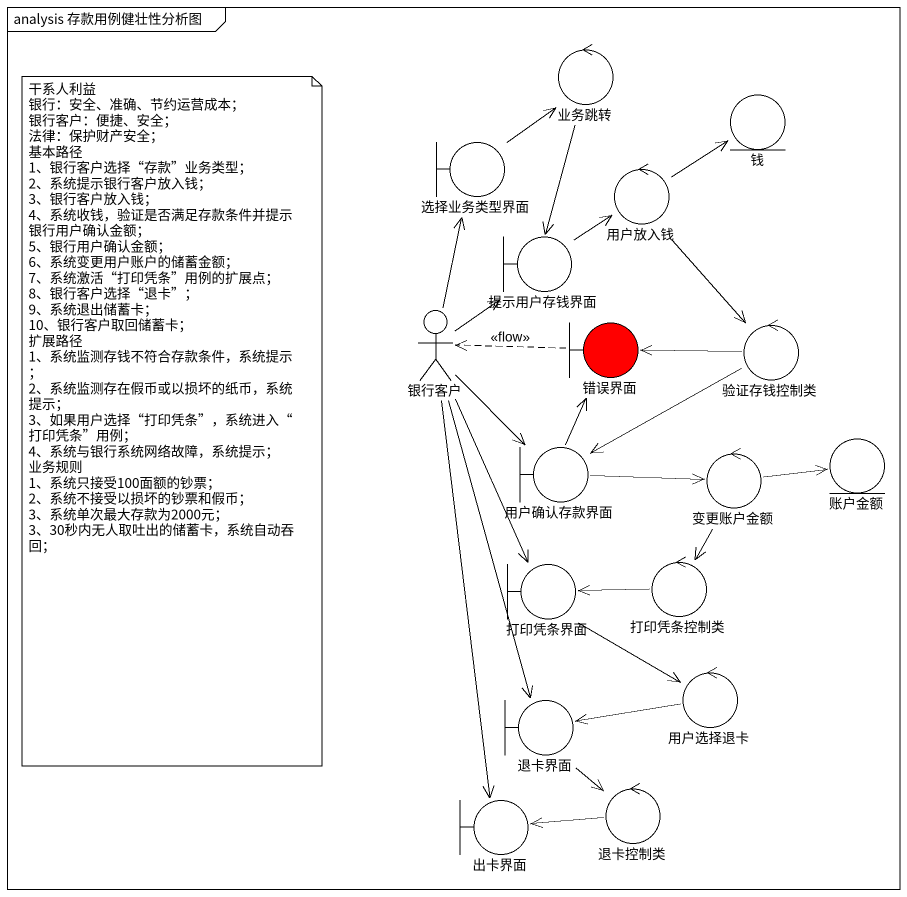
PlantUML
@startuml
mainframe analysis 存款用例健壮性分析图
control 业务跳转
entity 钱
boundary 选择业务类型界面
control 用户放入钱
boundary 提示用户存钱界面
actor 银行客户
boundary 错误界面 #FF0000
control 验证存钱控制类
entity 账户金额
boundary 用户确认存款界面
control 变更账户金额
boundary 打印凭条界面
control 打印凭条控制类
boundary 退卡界面
control 用户选择退卡
boundary 出卡界面
control 退卡控制类
业务跳转 --> 提示用户存钱界面
选择业务类型界面 -up-> 业务跳转
用户放入钱 -up-> 钱
用户放入钱 --> 验证存钱控制类
提示用户存钱界面 -up-> 用户放入钱
银行客户 -up-> 选择业务类型界面
银行客户 -up-> 提示用户存钱界面
银行客户 --> 用户确认存款界面
银行客户 --> 打印凭条界面
银行客户 --> 退卡界面
银行客户 --> 出卡界面
错误界面 .left.> 银行客户 : <<flow>>
验证存钱控制类 -left-> 错误界面
验证存钱控制类 -left-> 用户确认存款界面
用户确认存款界面 -up-> 错误界面
用户确认存款界面 -right-> 变更账户金额
变更账户金额 -right-> 账户金额
变更账户金额 --> 打印凭条控制类
打印凭条界面 --> 用户选择退卡
打印凭条控制类 -left-> 打印凭条界面
退卡界面 --> 退卡控制类
用户选择退卡 -left-> 退卡界面
退卡控制类 -left-> 出卡界面
note as N1
  干系人利益
  银行：安全、准确、节约运营成本；
  银行客户：便捷、安全；
  法律：保护财产安全；
  基本路径
  1、银行客户选择“存款”业务类型；
  2、系统提示银行客户放入钱；
  3、银行客户放入钱；
  4、系统收钱，验证是否满足存款条件并提示银行用户确认金额；
  5、银行用户确认金额；
  6、系统变更用户账户的储蓄金额；
  7、系统激活“打印凭条”用例的扩展点；
  8、银行客户选择“退卡”；
  9、系统退出储蓄卡；
  10、银行客户取回储蓄卡；
  扩展路径
  1、系统监测存钱不符合存款条件，系统提示；
  2、系统监测存在假币或以损坏的纸币，系统提示；
  3、如果用户选择“打印凭条”，系统进入“打印凭条”用例；
  4、系统与银行系统网络故障，系统提示；
  业务规则
  1、系统只接受100面额的钞票；
  2、系统不接受以损坏的钞票和假币；
  3、系统单次最大存款为2000元；
  3、30秒内无人取吐出的储蓄卡，系统自动吞回；
end note
@enduml
